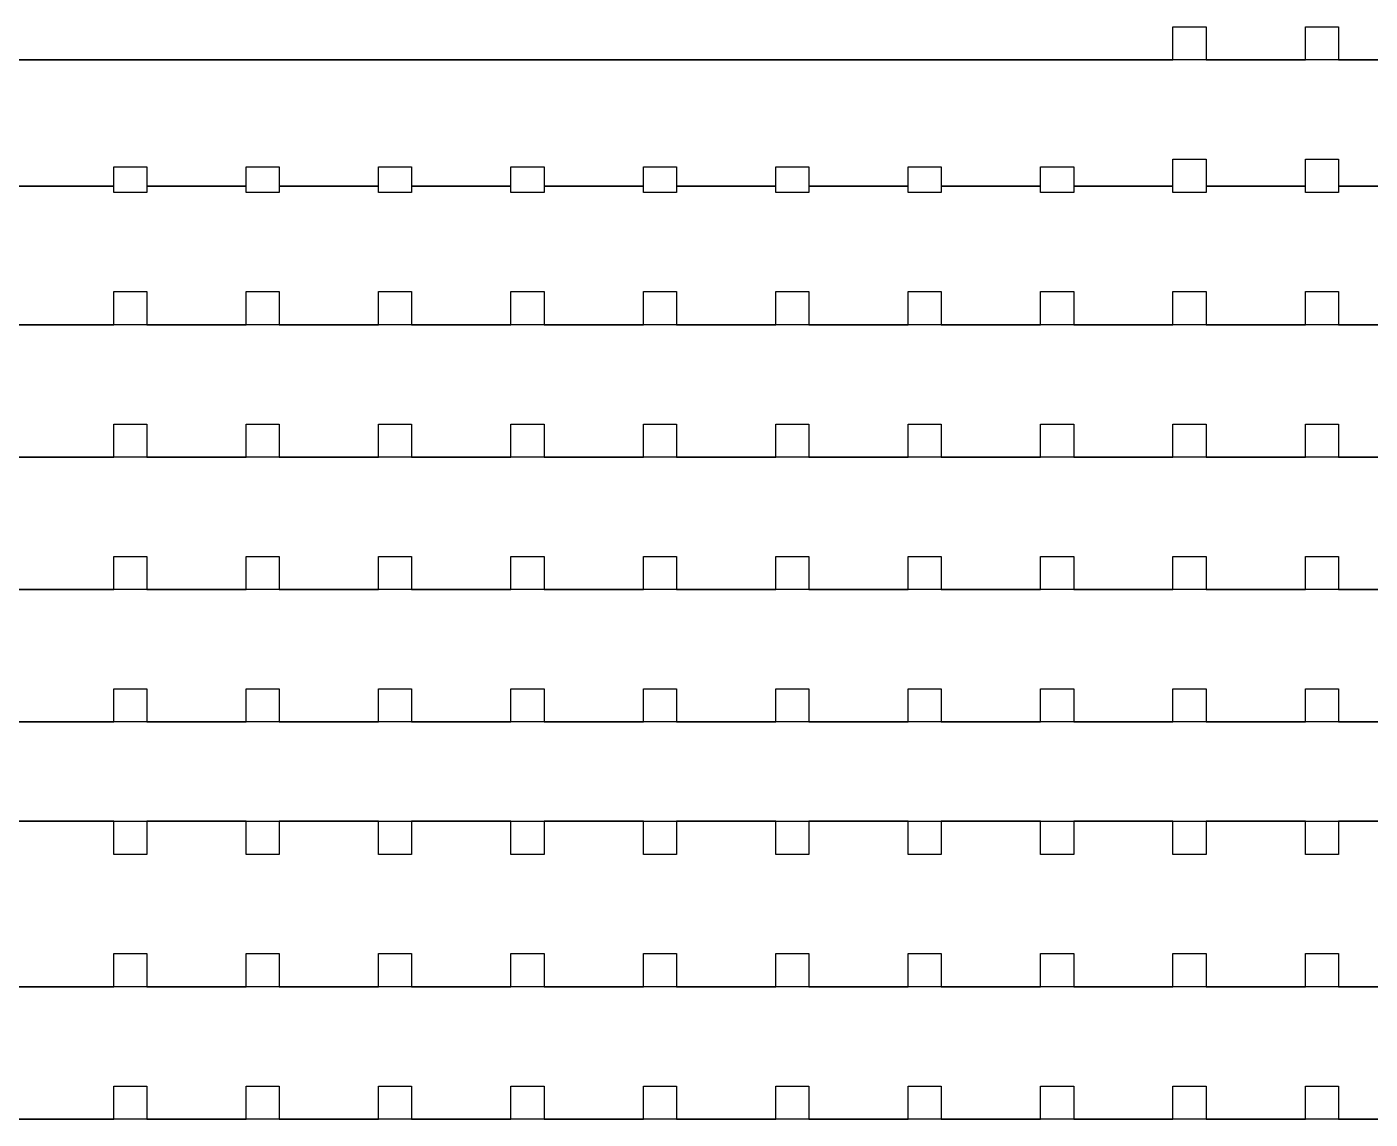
# Model space of a CAD drawing. Extents: x -3400 to 6900, y -3400 to 6900.
# Drawn here: x -1228 to -214, y -2362 to -1538 of the extents above; entities that cross this region are included whole.
import ezdxf

# ---------------------------------------------------------------- set-up
doc = ezdxf.new("R2010")
doc.units = 0
doc.layers.add('XOR', color=1, linetype='CONTINUOUS')

# ---------------------------------------------------------------- blocks, each defined once
blk = doc.blocks.new('CHIP_XOR')
at = {"layer": '5'}
for points in [[(-1937.5, -1662.5), (-462.5, -1662.5), (-462.5, -1637.5), (-437.5, -1637.5), (-437.5, -1662.5), (-362.5, -1662.5), (-362.5, -1637.5), (-337.5, -1637.5), (-337.5, -1662.5), (-262.5, -1662.5)], [(1384.2705, -1662.5), (-2293.3055, -1662.5)], [(-1337.5, -1757.914), (-1262.5, -1757.914), (-1262.5, -1743.275), (-1237.5, -1743.275), (-1237.5, -1757.914), (-1162.5, -1757.914), (-1162.5, -1743.275), (-1137.5, -1743.275), (-1137.5, -1757.914), (-1062.5, -1757.914), (-1062.5, -1743.275), (-1037.5, -1743.275), (-1037.5, -1757.914), (-962.5, -1757.914), (-962.5, -1743.275), (-937.5, -1743.275), (-937.5, -1757.914), (-862.5, -1757.914), (-862.5, -1743.275), (-837.5, -1743.275), (-837.5, -1757.914), (-762.5, -1757.914), (-762.5, -1743.275), (-737.5, -1743.275), (-737.5, -1757.914), (-662.5, -1757.914), (-662.5, -1743.275), (-637.5, -1743.275), (-637.5, -1757.914), (-562.5, -1757.914), (-562.5, -1743.275), (-537.5, -1743.275), (-537.5, -1757.914), (-462.5, -1757.914), (-462.5, -1737.5), (-437.5, -1737.5), (-437.5, -1757.914), (-362.5, -1757.914), (-362.5, -1737.5), (-337.5, -1737.5), (-337.5, -1757.914), (-262.5, -1757.914)], [(-262.5, -1757.914), (-337.5, -1757.914), (-337.5, -1762.5), (-362.5, -1762.5), (-362.5, -1757.914), (-437.5, -1757.914), (-437.5, -1762.5), (-462.5, -1762.5), (-462.5, -1757.914), (-537.5, -1757.914), (-537.5, -1762.5), (-562.5, -1762.5), (-562.5, -1757.914), (-637.5, -1757.914), (-637.5, -1762.5), (-662.5, -1762.5), (-662.5, -1757.914), (-737.5, -1757.914), (-737.5, -1762.5), (-762.5, -1762.5), (-762.5, -1757.914), (-837.5, -1757.914), (-837.5, -1762.5), (-862.5, -1762.5), (-862.5, -1757.914), (-937.5, -1757.914), (-937.5, -1762.5), (-962.5, -1762.5), (-962.5, -1757.914), (-1037.5, -1757.914), (-1037.5, -1762.5), (-1062.5, -1762.5), (-1062.5, -1757.914), (-1137.5, -1757.914), (-1137.5, -1762.5), (-1162.5, -1762.5), (-1162.5, -1757.914), (-1237.5, -1757.914), (-1237.5, -1762.5), (-1262.5, -1762.5), (-1262.5, -1757.914), (-1337.5, -1757.914)], [(-1337.5, -1862.5), (-1262.5, -1862.5), (-1262.5, -1837.5), (-1237.5, -1837.5), (-1237.5, -1862.5), (-1162.5, -1862.5), (-1162.5, -1837.5), (-1137.5, -1837.5), (-1137.5, -1862.5), (-1062.5, -1862.5), (-1062.5, -1837.5), (-1037.5, -1837.5), (-1037.5, -1862.5), (-962.5, -1862.5), (-962.5, -1837.5), (-937.5, -1837.5), (-937.5, -1862.5), (-862.5, -1862.5), (-862.5, -1837.5), (-837.5, -1837.5), (-837.5, -1862.5), (-762.5, -1862.5), (-762.5, -1837.5), (-737.5, -1837.5), (-737.5, -1862.5), (-662.5, -1862.5), (-662.5, -1837.5), (-637.5, -1837.5), (-637.5, -1862.5), (-562.5, -1862.5), (-562.5, -1837.5), (-537.5, -1837.5), (-537.5, -1862.5), (-462.5, -1862.5), (-462.5, -1837.5), (-437.5, -1837.5), (-437.5, -1862.5), (-362.5, -1862.5), (-362.5, -1837.5), (-337.5, -1837.5), (-337.5, -1862.5), (-262.5, -1862.5)], [(-1337.5, -2062.5), (-1262.5, -2062.5), (-1262.5, -2037.5), (-1237.5, -2037.5), (-1237.5, -2062.5), (-1162.5, -2062.5), (-1162.5, -2037.5), (-1137.5, -2037.5), (-1137.5, -2062.5), (-1062.5, -2062.5), (-1062.5, -2037.5), (-1037.5, -2037.5), (-1037.5, -2062.5), (-962.5, -2062.5), (-962.5, -2037.5), (-937.5, -2037.5), (-937.5, -2062.5), (-862.5, -2062.5), (-862.5, -2037.5), (-837.5, -2037.5), (-837.5, -2062.5), (-762.5, -2062.5), (-762.5, -2037.5), (-737.5, -2037.5), (-737.5, -2062.5), (-662.5, -2062.5), (-662.5, -2037.5), (-637.5, -2037.5), (-637.5, -2062.5), (-562.5, -2062.5), (-562.5, -2037.5), (-537.5, -2037.5), (-537.5, -2062.5), (-462.5, -2062.5), (-462.5, -2037.5), (-437.5, -2037.5), (-437.5, -2062.5), (-362.5, -2062.5), (-362.5, -2037.5), (-337.5, -2037.5), (-337.5, -2062.5), (-262.5, -2062.5)], [(2150, -1862.5), (-2150, -1862.5)], [(-1337.5, -1962.5), (-1262.5, -1962.5), (-1262.5, -1937.5), (-1237.5, -1937.5), (-1237.5, -1962.5), (-1162.5, -1962.5), (-1162.5, -1937.5), (-1137.5, -1937.5), (-1137.5, -1962.5), (-1062.5, -1962.5), (-1062.5, -1937.5), (-1037.5, -1937.5), (-1037.5, -1962.5), (-962.5, -1962.5), (-962.5, -1937.5), (-937.5, -1937.5), (-937.5, -1962.5), (-862.5, -1962.5), (-862.5, -1937.5), (-837.5, -1937.5), (-837.5, -1962.5), (-762.5, -1962.5), (-762.5, -1937.5), (-737.5, -1937.5), (-737.5, -1962.5), (-662.5, -1962.5), (-662.5, -1937.5), (-637.5, -1937.5), (-637.5, -1962.5), (-562.5, -1962.5), (-562.5, -1937.5), (-537.5, -1937.5), (-537.5, -1962.5), (-462.5, -1962.5), (-462.5, -1937.5), (-437.5, -1937.5), (-437.5, -1962.5), (-362.5, -1962.5), (-362.5, -1937.5), (-337.5, -1937.5), (-337.5, -1962.5), (-262.5, -1962.5)], [(-262.5, -1962.5), (-337.5, -1962.5), (-362.5, -1962.5), (-437.5, -1962.5), (-462.5, -1962.5), (-537.5, -1962.5), (-562.5, -1962.5), (-637.5, -1962.5), (-662.5, -1962.5), (-737.5, -1962.5), (-762.5, -1962.5), (-837.5, -1962.5), (-862.5, -1962.5), (-937.5, -1962.5), (-962.5, -1962.5), (-1037.5, -1962.5), (-1062.5, -1962.5), (-1137.5, -1962.5), (-1162.5, -1962.5), (-1237.5, -1962.5), (-1262.5, -1962.5), (-1337.5, -1962.5)], [(2150, -2062.5), (-2150, -2062.5)], [(-1337.5, -2162.5), (-1262.5, -2162.5), (-1262.5, -2137.5), (-1237.5, -2137.5), (-1237.5, -2162.5), (-1162.5, -2162.5), (-1162.5, -2137.5), (-1137.5, -2137.5), (-1137.5, -2162.5), (-1062.5, -2162.5), (-1062.5, -2137.5), (-1037.5, -2137.5), (-1037.5, -2162.5), (-962.5, -2162.5), (-962.5, -2137.5), (-937.5, -2137.5), (-937.5, -2162.5), (-862.5, -2162.5), (-862.5, -2137.5), (-837.5, -2137.5), (-837.5, -2162.5), (-762.5, -2162.5), (-762.5, -2137.5), (-737.5, -2137.5), (-737.5, -2162.5), (-662.5, -2162.5), (-662.5, -2137.5), (-637.5, -2137.5), (-637.5, -2162.5), (-562.5, -2162.5), (-562.5, -2137.5), (-537.5, -2137.5), (-537.5, -2162.5), (-462.5, -2162.5), (-462.5, -2137.5), (-437.5, -2137.5), (-437.5, -2162.5), (-362.5, -2162.5), (-362.5, -2137.5), (-337.5, -2137.5), (-337.5, -2162.5), (-262.5, -2162.5)], [(-262.5, -2162.5), (-337.5, -2162.5), (-362.5, -2162.5), (-437.5, -2162.5), (-462.5, -2162.5), (-537.5, -2162.5), (-562.5, -2162.5), (-637.5, -2162.5), (-662.5, -2162.5), (-737.5, -2162.5), (-762.5, -2162.5), (-837.5, -2162.5), (-862.5, -2162.5), (-937.5, -2162.5), (-962.5, -2162.5), (-1037.5, -2162.5), (-1062.5, -2162.5), (-1137.5, -2162.5), (-1162.5, -2162.5), (-1237.5, -2162.5), (-1262.5, -2162.5), (-1337.5, -2162.5)], [(-2150, -2237.5), (2150, -2237.5)], [(-262.5, -2237.5), (-337.5, -2237.5), (-337.5, -2262.5), (-362.5, -2262.5), (-362.5, -2237.5), (-437.5, -2237.5), (-437.5, -2262.5), (-462.5, -2262.5), (-462.5, -2237.5), (-537.5, -2237.5), (-537.5, -2262.5), (-562.5, -2262.5), (-562.5, -2237.5), (-637.5, -2237.5), (-637.5, -2262.5), (-662.5, -2262.5), (-662.5, -2237.5), (-737.5, -2237.5), (-737.5, -2262.5), (-762.5, -2262.5), (-762.5, -2237.5), (-837.5, -2237.5), (-837.5, -2262.5), (-862.5, -2262.5), (-862.5, -2237.5), (-937.5, -2237.5), (-937.5, -2262.5), (-962.5, -2262.5), (-962.5, -2237.5), (-1037.5, -2237.5), (-1037.5, -2262.5), (-1062.5, -2262.5), (-1062.5, -2237.5), (-1137.5, -2237.5), (-1137.5, -2262.5), (-1162.5, -2262.5), (-1162.5, -2237.5), (-1237.5, -2237.5), (-1237.5, -2262.5), (-1262.5, -2262.5), (-1262.5, -2237.5), (-1337.5, -2237.5)], [(-1337.5, -2362.5), (-1262.5, -2362.5), (-1262.5, -2337.5), (-1237.5, -2337.5), (-1237.5, -2362.5), (-1162.5, -2362.5), (-1162.5, -2337.5), (-1137.5, -2337.5), (-1137.5, -2362.5), (-1062.5, -2362.5), (-1062.5, -2337.5), (-1037.5, -2337.5), (-1037.5, -2362.5), (-962.5, -2362.5), (-962.5, -2337.5), (-937.5, -2337.5), (-937.5, -2362.5), (-862.5, -2362.5), (-862.5, -2337.5), (-837.5, -2337.5), (-837.5, -2362.5), (-762.5, -2362.5), (-762.5, -2337.5), (-737.5, -2337.5), (-737.5, -2362.5), (-662.5, -2362.5), (-662.5, -2337.5), (-637.5, -2337.5), (-637.5, -2362.5), (-562.5, -2362.5), (-562.5, -2337.5), (-537.5, -2337.5), (-537.5, -2362.5), (-462.5, -2362.5), (-462.5, -2337.5), (-437.5, -2337.5), (-437.5, -2362.5), (-362.5, -2362.5), (-362.5, -2337.5), (-337.5, -2337.5), (-337.5, -2362.5), (-262.5, -2362.5)], [(2150, -2362.5), (-2150, -2362.5), (-2150, -2440), (-2550, -2440)], [(-1337.5, -2462.5), (-1262.5, -2462.5), (-1262.5, -2437.5), (-1237.5, -2437.5), (-1237.5, -2462.5), (-1162.5, -2462.5), (-1162.5, -2437.5), (-1137.5, -2437.5), (-1137.5, -2462.5), (-1062.5, -2462.5), (-1062.5, -2437.5), (-1037.5, -2437.5), (-1037.5, -2462.5), (-962.5, -2462.5), (-962.5, -2437.5), (-937.5, -2437.5), (-937.5, -2462.5), (-862.5, -2462.5), (-862.5, -2437.5), (-837.5, -2437.5), (-837.5, -2462.5), (-762.5, -2462.5), (-762.5, -2437.5), (-737.5, -2437.5), (-737.5, -2462.5), (-662.5, -2462.5), (-662.5, -2437.5), (-637.5, -2437.5), (-637.5, -2462.5), (-562.5, -2462.5), (-562.5, -2437.5), (-537.5, -2437.5), (-537.5, -2462.5), (-462.5, -2462.5), (-462.5, -2437.5), (-437.5, -2437.5), (-437.5, -2462.5), (-362.5, -2462.5), (-362.5, -2437.5), (-337.5, -2437.5), (-337.5, -2462.5), (-262.5, -2462.5)], [(-262.5, -2462.5), (-337.5, -2462.5), (-362.5, -2462.5), (-437.5, -2462.5), (-462.5, -2462.5), (-537.5, -2462.5), (-562.5, -2462.5), (-637.5, -2462.5), (-662.5, -2462.5), (-737.5, -2462.5), (-762.5, -2462.5), (-837.5, -2462.5), (-862.5, -2462.5), (-937.5, -2462.5), (-962.5, -2462.5), (-1037.5, -2462.5), (-1062.5, -2462.5), (-1137.5, -2462.5), (-1162.5, -2462.5), (-1237.5, -2462.5), (-1262.5, -2462.5), (-1337.5, -2462.5)]]:
    blk.add_lwpolyline(points, dxfattribs=at)

msp = doc.modelspace()

# ---------------------------------------------------------------- block references
at = {"layer": 'XOR'}
msp.add_blockref('CHIP_XOR', (100, 100), dxfattribs=at)

doc.saveas('drawing.dxf')
